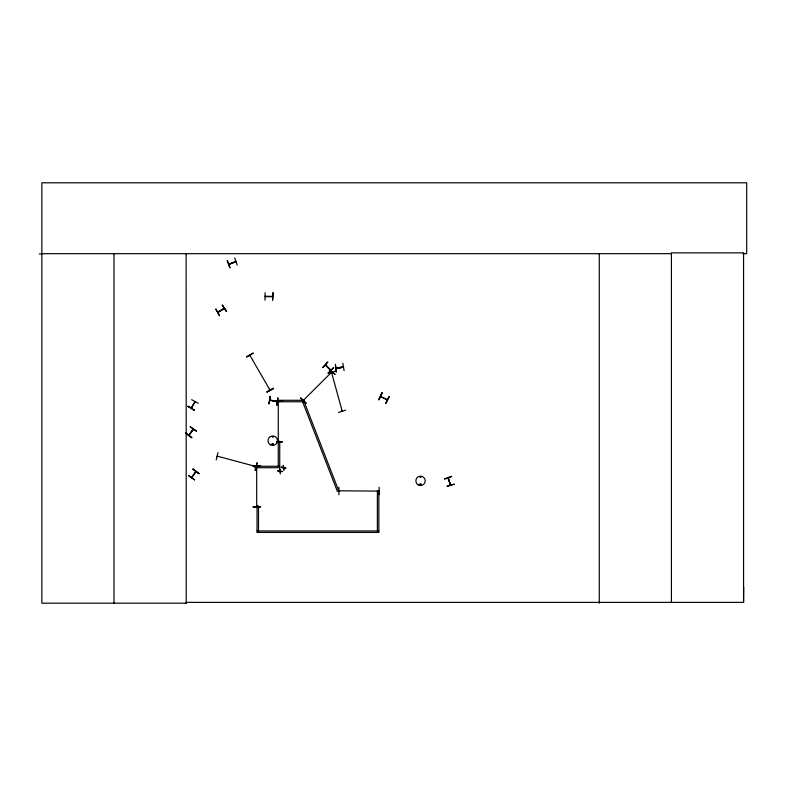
<?xml version="1.0" encoding="UTF-8"?>
<svg xmlns="http://www.w3.org/2000/svg" width="786" height="786" viewBox="0 0 786 786"><rect width="100%" height="100%" fill="white"/><g stroke="black" fill="none" stroke-linecap="round" stroke-linejoin="round"><path stroke-width="1.18" d="M743.025 253.672L746.7 253.672L746.7 182.804L41.835 182.804L41.835 603.196L186.243 603.196L186.144 602.371L743.566 602.371L743.674 587.171M195.046 401.597L191.077 407.963L191.784 407.423M450.476 485.07L448.069 477.957M448.58 478.497L448.374 477.957L450.427 484.923M256.983 467.12L256.983 466.462M278.627 402.019L278.283 401.42L278.264 466.255M272.025 444.198C273.911 441.771 273.145 446.821 272.103 444.021M273.155 436.898L272.398 436.584L273.076 436.977M272.261 444.07C273.164 445.898 273.371 442.783 272.369 443.972M420.137 476.964C421.276 475.589 420.657 478.546 420.225 476.778M420.697 476.817L420.913 476.866M419.901 484.196C422.75 486.112 418.781 482.201 420.726 485.021M420.982 484.49C420.284 482.535 419.744 486.072 421.06 484.373M224.344 308.485L217.801 312.199M228.834 263.998L235.869 261.374M188.778 435.248L193.061 429.176L192.914 429.873M191.489 477.603L195.714 471.492M270.158 396.38L269.067 403.817L270.119 396.37M269.018 403.808L270.482 396.449M270.512 400.418C267.417 399.268 287.705 404.122 269.853 400.28M276.289 401.685L277.193 401.469M277.045 401.4L276.387 401.646M331.594 372.957L331.495 372.289M342.185 411.039L341.684 410.331L341.9 411.137M256.639 505.988L256.688 506.665M274.658 401.312C298.032 401.007 260.903 401.833 278.942 400.958M216.199 459.898L217.997 452.598M217.84 456.578L217.123 456.43L217.761 456.597M256.03 466.54L255.391 466.295M255.096 470.313L257.042 463.062M330.896 370.098L325.728 364.871M191.745 407.403L191.47 408.032M194.997 401.754L191.371 408.062M228.903 263.968L229.119 264.43L235.996 261.699M235.161 261.64L235.279 261.905M235.938 261.689L228.952 264.273M336.005 367.995L343.256 366.757M250.567 355.803L250.223 355.223M270.237 390.013L269.814 389.296L269.942 390.141M189.446 434.894L188.817 435.189L193.385 429.303M193.287 429.431L189.141 435.316M278.283 401.341L278.224 402.127M378.813 399.681L382.222 392.99M380.63 396.625L387.292 399.612M389.06 396.468L385.69 403.189M385.946 403.316L389.355 396.625M339.591 491.142L338.933 490.808L379.137 491.112L378.459 491.191M272.614 296.351L265.128 296.312L266.012 296.695M194.27 410.282L187.952 406.205L194.289 410.253M191.666 399.671L198.249 403.297M343.315 367.131L336.153 368.27M448.03 478.094L450.525 484.972M450.299 484.323L450.8 484.952M331.682 372.603L332.046 372.24M331.378 372.387L332.016 372.21M342.156 410.96L331.515 372.358M190.379 426.68L196.5 431.042M188.522 475.52L194.663 479.843M191.745 477.692L196.097 471.659M339.65 491.132L339.071 491.152M378.38 490.857L379.137 490.847M272.516 296.646L271.877 296.646M269.824 400.015L270.571 400.162M255.882 466.776L255.234 466.599M325.375 365.176L330.66 370.344L325.463 365.028M300.596 398.08L305.97 403.326M304.064 399.73L303.475 400.329M303.897 399.789L303.661 400.506L304.241 399.917M334.974 374.323L329.334 369.341L334.944 374.342M322.771 367.455L327.86 361.924L322.84 367.534M328.224 372.918L333.46 367.534M328.42 373.114L333.736 367.799M224.207 308.564L218.115 312.406M331.967 373.016L331.761 372.289M278.549 402.098L278.578 401.499M278.539 441.477L278.539 440.799M256.943 506.587L256.983 505.988M269.903 400.025L277.114 401.459M217.182 456.135L255.951 466.52M304.005 399.789L303.465 400.251L331.908 371.886M217.86 312.16L224.089 308.24M226.545 311.285L222.222 305.135L226.574 311.266M246.568 356.795L253.063 353.022M246.725 357.06L253.2 353.268M273.557 388.51L266.886 391.978L273.577 388.549M266.916 392.027L273.371 388.196M387.243 399.907L380.552 396.498M227.174 260.746L229.826 267.771M237.225 265.02L234.7 257.946M451.704 476.571L444.65 479.146M444.522 478.792L451.606 476.306M447.146 486.288L454.357 484.147L447.126 486.239M327.968 373.144L335.239 371.257M345.663 410.154L338.511 412.463M272.457 296.695L265.226 296.617M342.843 363.23L344.091 370.638M420.431 483.94L420.982 484.255M282.164 441.585L276.8 441.624L282.174 441.958M276.8 441.987L282.164 441.919M260.569 466.039L253.053 466.471L260.569 466M338.894 487.222L338.884 494.738M379.107 487.222L379.265 494.738M253.063 506.793L260.569 506.744M253.063 507.108L260.569 507.019M39.3 253.966L41.835 253.957M41.835 253.672L671.421 253.672M265.098 292.726L265 300.242M278.264 441.221L279.728 441.221L279.728 467.719L254.684 467.719L254.684 466.255L279.728 466.255M257.032 530.953L378.852 530.953M217.349 456.096L217.909 456.322M250.253 355.97L249.938 355.39L270.011 390.151M342.667 367.239L342.637 367.376M187.893 406.293L194.456 409.968M190.202 426.936L196.343 431.268M185.751 433.243L191.892 437.576M192.914 469.291L199.054 473.624M188.463 475.599L194.633 479.892M256.688 467.277L256.678 466.52L256.678 506.587M300.822 397.854L306.167 403.13M222.31 305.076L226.27 311.462M269.853 389.365L270.197 389.866M269.627 389.492L269.971 390.082M227.468 260.638L230.092 267.682M278.205 441.408L278.273 440.808M743.566 602.371L743.566 252.856L671.421 252.856L671.421 602.371M599.266 253.672L599.266 603.196M377.388 530.953L377.388 490.896L378.852 490.896L378.852 532.417L257.032 532.417L257.032 505.919L258.496 505.919L258.496 530.953M186.135 253.672L186.243 603.196M113.99 253.672L113.99 603.196M277.949 397.932L276.849 405.37L277.9 397.922M256.943 463.033L255.45 470.411L256.943 463.033M381.947 392.853L378.911 399.73L381.947 392.853M185.81 433.155L191.725 437.802L185.781 433.204M193.091 469.036L198.996 473.712L193.071 469.065M278.038 470.519L277.615 470.952L279.885 471.482L280.396 473.781L280.366 471.561L282.606 471.571L280.297 471.03L279.796 468.77L279.816 470.952L278.038 470.519M281.486 467.08L281.064 467.503L283.324 468.043L283.844 470.333L283.815 468.112L286.055 468.122L283.746 467.582L283.245 465.322L283.255 467.513L281.486 467.08M215.865 309.134L219.52 315.717L215.865 309.134M304.103 401.558L302.748 402.088L337.42 491.496L338.776 490.975L304.103 401.558M343.482 367.15L336.192 368.398L343.492 367.229M335.425 364.419L336.241 371.896L335.425 364.419M273.027 292.726L272.614 300.242L272.997 292.726M303.612 400.29L278.578 400.29L278.578 401.754L303.612 401.754L303.612 400.29M270.374 444.797A4.755 4.755 0 0 0 277.507 440.691A4.755 4.755 0 0 0 270.374 436.574A4.755 4.755 0 0 0 270.374 444.797M418.211 484.923A4.687 4.687 0 0 0 425.236 480.865A4.687 4.687 0 0 0 418.211 476.797A4.687 4.687 0 0 0 418.211 484.923"/></g></svg>
